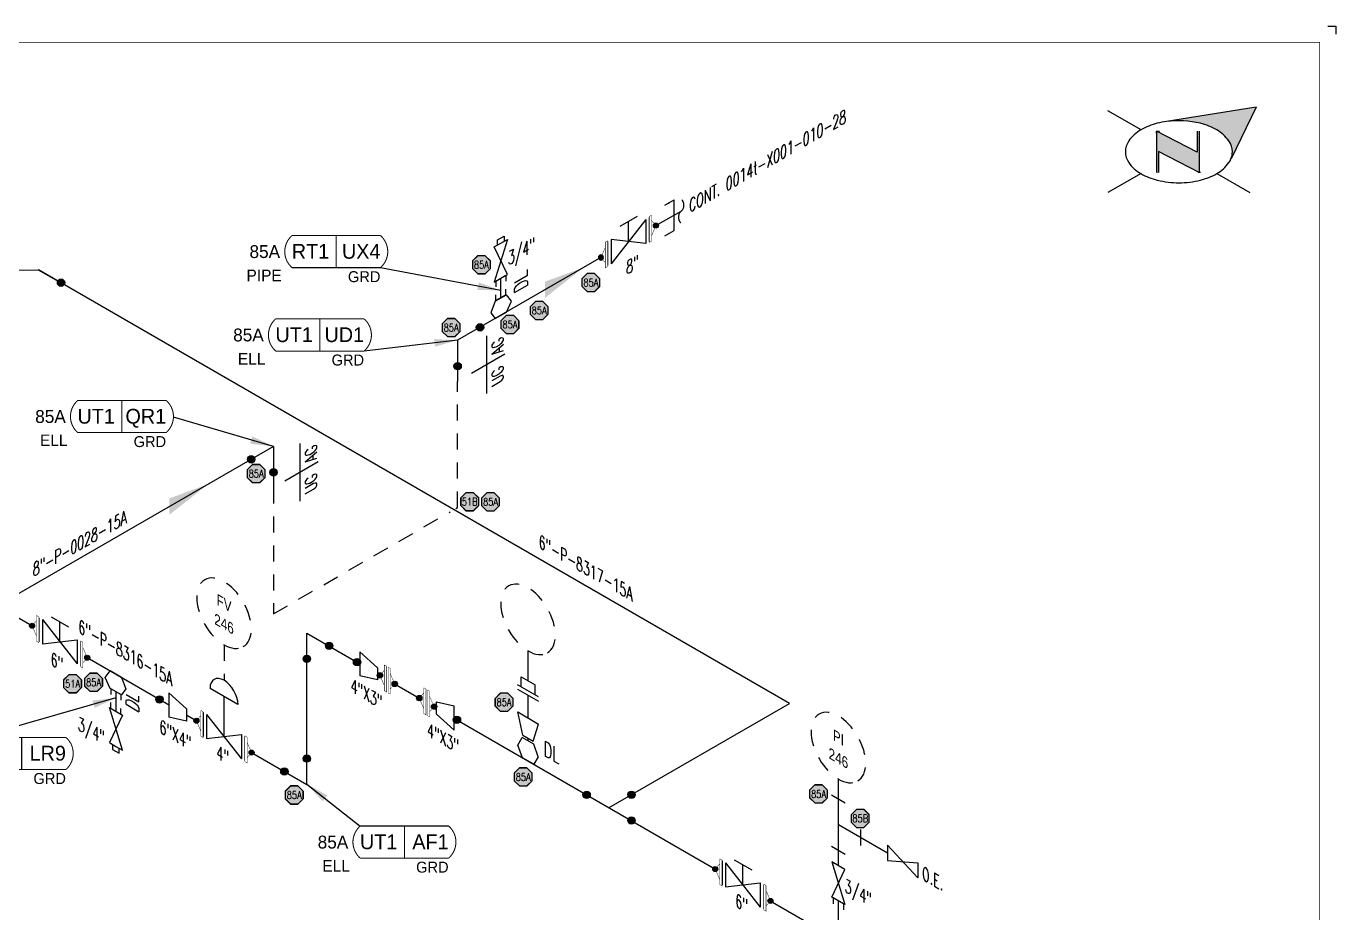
# Model space of a CAD drawing. Header units: inches. Extents: x 0.1 to 17.4, y 0.1 to 11.4.
# Drawn here: x 7.19 to 17.38, y 4.48 to 11.37 of the extents above; entities that cross this region are included whole.
import ezdxf
from ezdxf.enums import TextEntityAlignment as Align

# ---------------------------------------------------------------- set-up
doc = ezdxf.new("R2010")
doc.units = ezdxf.units.IN
doc.header["$MEASUREMENT"] = 0
doc.linetypes.add('HIDDEN2', pattern=[0.1875, 0.125, -0.0625])
for name, color, linetype in [('3', 1, 'Continuous'), ('BORDER', 3, 'Continuous'), ('COMP', 1, 'Continuous'), ('Continuation', 7, 'Continuous'), ('DL', 20, 'Continuous'), ('FITTINGS', 4, 'Continuous'), ('FLOW', 1, 'Continuous'), ('PART_PCML', 7, 'Continuous'), ('PART_SelectedCML_RT', 132, 'Continuous'), ('PART_SelectedCML_UT', 132, 'Continuous'), ('PIPE-ANNO', 150, 'HIDDEN2'), ('TEXT', 7, 'Continuous'), ('UNAS.PIPE', 251, 'Continuous'), ('WELD POINTS', 41, 'Continuous'), ('Welds', 7, 'Continuous')]:
    doc.layers.add(name, color=color, linetype=linetype)
doc.layers.add('PIPE', color=7, linetype='Continuous', lineweight=30)
doc.styles.add('CMLPAS', font='')
doc.styles.add('ISO30', font='simplex.shx', dxfattribs={"width": 0.85, "oblique": 30, "height": 0.075})
doc.styles.add('ISO330', font='romand.shx', dxfattribs={"width": 0.85, "height": 0.05})
doc.styles.add('PART_Standard', font='romans', dxfattribs={"width": 0.8, "height": 0.09})
doc.styles.add('Richmond', font='arial.ttf')
doc.styles.add('SIMPLEX', font='ROMANS')
doc.styles.get("Standard").update_dxf_attribs({"font": 'arial.ttf'})
doc.styles.get('CMLPAS').set_extended_font_data('Cordia New')
doc.dimstyles.new('Richmond', dxfattribs={"dimtxt": 0.18, "dimasz": 0.18, "dimexe": 0.18, "dimexo": 0.0625, "dimgap": 0.09, "dimtad": 0, "dimtih": 1, "dimtoh": 1, "dimdec": 4, "dimzin": 0, "dimdsep": 46, "dimtxsty": 'Richmond', "dimcen": 0.09, "dimadec": 0, "dimazin": 0, "dimtfac": 1, "dimtdec": 4, "dimtofl": 0, "dimtmove": 0, "dimatfit": 3, "dimfxl": 1, "dimtolj": 1, "dimtzin": 0, "dimarcsym": 0})
doc.dimstyles.get("Standard").update_dxf_attribs({"dimtxt": 0.18, "dimasz": 0.18, "dimexe": 0.18, "dimexo": 0.0625, "dimgap": 0.09, "dimtad": 0, "dimtih": 1, "dimtoh": 1, "dimdec": 4, "dimzin": 0, "dimdsep": 46, "dimtxsty": 'Standard', "dimcen": 0.09, "dimadec": 0, "dimazin": 0, "dimtfac": 1, "dimtdec": 4, "dimtofl": 0, "dimtmove": 0, "dimatfit": 3, "dimfxl": 1, "dimtolj": 1, "dimtzin": 0, "dimarcsym": 0})

# ---------------------------------------------------------------- blocks, each defined once
blk = doc.blocks.new('north2')
at = {"layer": 'BORDER'}
for points in [[(-0.706, -0.767, -0.156851), (-0.679, -0.851, -0.095667), (-0.689, -0.905), (-0.495, -0.504), (-1.19, -0.617, -0.092194), (-0.928, -0.631, -0.072341), (-0.801, -0.681, -0.106617)], [(-0.938, -1.011), (-0.936, -1.009), (-0.936, -0.691), (-0.952, -0.691), (-0.952, -0.853), (-1.27, -0.691), (-1.27, -0.707), (-1.27, -1.012), (-1.254, -1.012), (-1.254, -0.849)]]:
    blk.add_hatch(color=7, dxfattribs=at).paths.add_polyline_path(points)
at = {"layer": 'BORDER', "color": 7}
for p, q in [((-0.495, -0.504), (-1.19, -0.617)), ((-0.495, -0.504), (-0.689, -0.905)), ((-1.389, -0.681), (-1.646, -0.533)), ((-1.27, -0.691), (-1.27, -1.012)), ((-0.952, -0.853), (-1.27, -0.691)), ((-1.27, -0.707), (-1.27, -0.691)), ((-1.262, -0.691), (-1.246, -0.691)), ((-0.952, -0.691), (-0.952, -0.853)), ((-0.936, -0.691), (-0.936, -1.012)), ((-0.936, -1.012), (-1.254, -0.849)), ((-1.254, -0.849), (-1.254, -1.012)), ((-1.26, -1.011), (-1.262, -1.009)), ((-0.928, -1.012), (-0.944, -1.012)), ((-1.389, -1.021), (-1.646, -1.169)), ((-0.801, -1.021), (-0.544, -1.169))]:
    blk.add_line(p, q, dxfattribs=at)
for centre, radius, start, end in [((-1.238, -0.944), 0.304, 120, 144.3429), ((-1.152, -1.093), 0.476, 103.4495, 120), ((-1.095, -1.329), 0.719, 97.6203, 103.4495), ((-1.095, -1.329), 0.719, 76.5505, 97.6203), ((-1.039, -1.093), 0.476, 60, 76.5505), ((-0.953, -0.944), 0.304, 35.6571, 60), ((-1.367, -0.851), 0.144, 144.3429, 180), ((-0.823, -0.851), 0.144, 360, 35.6571), ((-1.367, -0.851), 0.144, 180, 215.6571), ((-0.823, -0.851), 0.144, 324.3429, 337.5547), ((-0.823, -0.851), 0.144, 337.5796, 360), ((-1.238, -0.758), 0.304, 215.6571, 240), ((-0.953, -0.758), 0.304, 300, 324.3429), ((-1.152, -0.609), 0.476, 240, 256.5505), ((-1.095, -0.373), 0.719, 256.5505, 270), ((-1.095, -0.373), 0.719, 270, 283.4495), ((-1.039, -0.609), 0.476, 283.4495, 300)]:
    blk.add_arc(centre, radius, start, end, dxfattribs=at)
blk = doc.blocks.new('A$C6804a2e5')
blk.add_blockref('north2', (0, 0))
blk = doc.blocks.new('A$C860dd1f6')
at = {"layer": 'PIPE'}
blk.add_blockref('A$C6804a2e5', (0, 0), dxfattribs=at)
blk = doc.blocks.new('Border')
at = {"layer": 'BORDER', "const_width": 0.005}
blk.add_lwpolyline([(0.25, 0.25), (17.25, 0.25), (17.25, 11.25), (0.25, 11.25)], close=True, dxfattribs=at)
blk = doc.blocks.new('2_WELD_SINGLE_00')
at = {"linetype": 'ByBlock', "lineweight": -2}
h = blk.add_hatch(color=0, dxfattribs=at)
edge = h.paths.add_edge_path()
edge.add_arc((0, 0), 0.0286, 0, 360)
at = {"color": 0, "linetype": 'ByBlock', "lineweight": -2}
blk.add_circle((0, 0), 0.0286, dxfattribs=at)
blk = doc.blocks.new('*U73')
at = {"layer": 'WELD POINTS'}
for p, rotation in [((0.174, 0.1), 119.9999999999997), ((0, -0.201), 89.99999999999972)]:
    blk.add_blockref('2_WELD_SINGLE_00', p, dxfattribs=dict(at, rotation=rotation))
blk = doc.blocks.new('O-let 1')
at = {"layer": 'FITTINGS', "linetype": 'ByBlock'}
for p, q in [((-0.044, -0.025), (0.044, 0.025)), ((0.083, -0.026), (0.044, 0.025)), ((-0.044, -0.025), (-0.077, -0.115)), ((0.044, -0.11), (0.083, -0.026)), ((-0.077, -0.115), (-0.043, -0.16)), ((-0.043, -0.16), (0.044, -0.11))]:
    blk.add_line(p, q, dxfattribs=at)
blk = doc.blocks.new('Bleeder Valve 3')
at = {"layer": 'FITTINGS', "linetype": 'ByBlock'}
for p, q in [((-0.026, 0.298), (0.025, 0.327)), ((0.025, 0.327), (0.025, 0.287)), ((0.051, 0.302), (-0.051, -0.03)), ((-0.051, 0.243), (0, 0.273)), ((0.051, 0.03), (-0.051, 0.243)), ((-0.026, 0.258), (-0.026, 0.298)), ((0, 0.273), (0.051, 0.302)), ((-0.051, -0.03), (0.051, 0.03))]:
    blk.add_line(p, q, dxfattribs=at)
blk = doc.blocks.new('Bleeder 3')
at = {"layer": 'PIPE', "linetype": 'Continuous'}
blk.add_line((0, 0.135), (0, 0.288), dxfattribs=at)
for name, p in [('Bleeder Valve 3', (0, 0.288)), ('O-let 1', (0, 0.135))]:
    blk.add_blockref(name, p)
blk = doc.blocks.new('2_SOCKET_SINGLE_30')
at = {"color": 0, "linetype": 'ByBlock', "lineweight": -2}
for p, q in [((0, 0.063), (0.054, 0.094)), ((0, 0.063), (0, -0.063)), ((0, -0.063), (0.054, -0.031))]:
    blk.add_line(p, q, dxfattribs=at)
blk = doc.blocks.new('DL_Vert_330')
at = {"layer": 'DL', "style": 'ISO30', "oblique": 330, "width": 0.85}
blk.add_text('DL', height=0.1, rotation=90, dxfattribs=at).set_placement((0, 0))
blk = doc.blocks.new('1_Text_30')
at = {"layer": 'TEXT', "style": 'PART_Standard', "oblique": 30, "width": 0.8}
blk.add_attdef('TEXT', (0, 0), '', height=0.09, rotation=30, dxfattribs=at)
blk = doc.blocks.new('3_VALVE_FLANGE_GATE_30')
at = {"color": 0, "linetype": 'ByBlock', "lineweight": -2}
blk.add_wipeout([(-0.162, -0.187), (-0.135, -0.172), (0, 0), (0.135, -0.016), (0.162, 0), (0.162, 0.187), (0.135, 0.172), (0, 0), (-0.135, 0.016), (-0.162, 0)], dxfattribs=at)
for p, q in [((0.135, 0.172), (-0.135, -0.172)), ((0.068, 0.195), (-0.068, 0.117)), ((0, 0), (0, 0.156)), ((0.135, 0.172), (0.135, -0.016)), ((0.162, 0.187), (0.162, 0)), ((-0.162, 0), (-0.162, -0.187)), ((-0.135, 0.016), (-0.135, -0.172)), ((0.135, -0.016), (-0.135, 0.016))]:
    blk.add_line(p, q, dxfattribs=at)
blk = doc.blocks.new('AM9A04')
at = {"linetype": 'Continuous', "const_width": 0.01}
blk.add_lwpolyline([(0, -0.289), (0, 0.289), (-0.05, 0.318), (-0.05, -0.26)], close=True, dxfattribs=at)
at = {"const_width": 0.01}
blk.add_lwpolyline([(-0.05, -0.144), (-0.15, 0.087), (-0.05, 0.202)], dxfattribs=at)
blk = doc.blocks.new('A09')
at = {"layer": 'Welds'}
h = blk.add_hatch(color=256, dxfattribs=at)
h.dxf.hatch_style = 1
h.paths.add_polyline_path([(-0.03, 0, 1), (0.03, 0, 1)])
blk.add_circle((0, 0), 0.03, dxfattribs=at)
blk = doc.blocks.new('*U72')
blk.add_wipeout([(0.052, -0.03), (0.017, -0.07), (0.017, -0.11), (0, -0.1), (0, 0.1), (0.017, 0.09), (0.017, 0.05)]).dxf.layer = 'COMP'
at = {"layer": '3', "xscale": 0.65, "yscale": 0.65, "zscale": 0.65}
blk.add_blockref('A09', (0.052, -0.03), dxfattribs=at)
at = {"layer": 'COMP', "xscale": 0.3466300616258731, "yscale": 0.3466300616258731, "zscale": 0.3466300616258731, "rotation": 180}
blk.add_blockref('AM9A04', (0, 0), dxfattribs=at)
blk = doc.blocks.new('1_Cont_30')
at = {"layer": 'Continuation', "style": 'PART_Standard', "oblique": 30, "width": 0.8}
blk.add_attdef('CONT', (0, 0), '', height=0.09, rotation=30, dxfattribs=at)
blk = doc.blocks.new('1_BREAK-PIPE_PIPE_00')
at = {"color": 0, "linetype": 'ByBlock', "lineweight": -2}
for centre, major_axis in [((0.03, -0.092), (0, 0.101)), ((-0.03, 0.092), (0, -0.101))]:
    blk.add_ellipse(centre, major_axis=major_axis, ratio=0.711978, start_param=0.427466, end_param=3.141593, dxfattribs=at)
blk = doc.blocks.new('1_Tilde_00')
at = {"layer": 'PIPE-ANNO', "xscale": -0.5000000000000001, "yscale": 0.5, "zscale": 0.5}
blk.add_blockref('1_BREAK-PIPE_PIPE_00', (0, 0), dxfattribs=at)
blk = doc.blocks.new('*U74')
at = {"layer": 'WELD POINTS'}
for p, rotation in [((-0.174, -0.1), 299.9999999999999), ((0, -0.201), 89.99999999999972)]:
    blk.add_blockref('2_WELD_SINGLE_00', p, dxfattribs=dict(at, rotation=rotation))
blk = doc.blocks.new('1_Text_330')
at = {"layer": 'TEXT', "style": 'PART_Standard', "oblique": 330, "width": 0.8}
blk.add_attdef('3/4"', (0, 0), '', height=0.09, rotation=330, dxfattribs=at)
blk = doc.blocks.new('1_ARROW_FLOW_30')
at = {"color": 0, "linetype": 'ByBlock'}
blk.add_solid([(-0.15, -0.15), (0.15, 0.087), (-0.15, -0.023)], dxfattribs=at)
blk = doc.blocks.new('*U75')
at = {"layer": 'WELD POINTS'}
for p, rotation in [((-0.174, 0.1), 329.9999999999998), ((0.174, 0.1), 119.9999999999997), ((0.174, -0.1), 239.9999999999999)]:
    blk.add_blockref('2_WELD_SINGLE_00', p, dxfattribs=dict(at, rotation=rotation))
blk = doc.blocks.new('2_TEE_THREAD_30')
at = {"color": 0, "linetype": 'ByBlock', "lineweight": -2}
for p, q in [((0.054, 0.232), (-0.054, 0.17)), ((0.174, 0.163), (0.174, 0.038)), ((-0.054, -0.232), (0.054, -0.17))]:
    blk.add_line(p, q, dxfattribs=at)
blk = doc.blocks.new('*U77')
blk.add_wipeout([(-0.051, -0.107), (0.051, -0.166), (0, 0), (0.051, 0.107), (-0.051, 0.166), (0, 0)]).dxf.layer = 'FITTINGS'
at = {"layer": 'FITTINGS'}
blk.add_lwpolyline([(-0.051, -0.107), (0.051, 0.107), (-0.051, 0.166), (0.051, -0.166)], close=True, dxfattribs=at)
blk = doc.blocks.new('1_ID-BUBBLE_INSTRUMENT_330')
at = {"color": 0, "linetype": 'ByBlock', "lineweight": -2, "extrusion": (0, 0, -1)}
blk.add_ellipse((0, 0), major_axis=(0.15, -0.26), ratio=0.57735, dxfattribs=at)
at = {"color": 0, "linetype": 'ByBlock', "lineweight": -2, "oblique": 330}
for tag, p in [('INST.TYPE', (0.019, 0.067)), ('NUM', (0.019, -0.094))]:
    blk.add_attdef(tag, text='', height=0.075, rotation=330, dxfattribs=at).set_placement(p, align=Align.MIDDLE_CENTER)
blk = doc.blocks.new('*U79')
blk.add_wipeout([(-0.044, 0.025), (-0.079, 0.123), (-0.045, 0.181), (0.044, 0.13), (0.079, 0.032), (0.044, -0.025)])
at = {"layer": 'FITTINGS', "linetype": 'Continuous'}
for p, q in [((-0.079, 0.123), (-0.045, 0.181)), ((-0.044, 0.025), (-0.079, 0.123)), ((0.044, 0.13), (-0.045, 0.181)), ((0.079, 0.032), (0.044, 0.13)), ((0.044, -0.025), (-0.044, 0.025)), ((0.079, 0.032), (0.044, -0.025))]:
    blk.add_line(p, q, dxfattribs=at)
blk = doc.blocks.new('2_REDUCER_THREAD_CONCENTRIC_30')
at = {"color": 0, "linetype": 'ByBlock', "lineweight": -2}
blk.add_wipeout([(0.068, 0.086), (-0.068, 0.055), (-0.068, -0.133), (0.068, -0.008)], dxfattribs=at)
for p, q in [((0.068, 0.086), (-0.068, 0.055)), ((-0.068, -0.133), (-0.068, 0.055)), ((0.068, -0.008), (0.068, 0.086)), ((0.068, -0.008), (-0.068, -0.133))]:
    blk.add_line(p, q, dxfattribs=at)
blk = doc.blocks.new('2_CONNECTION_FLANGE_DOUBLE_30')
at = {"color": 0, "linetype": 'ByBlock', "lineweight": -2}
blk.add_wipeout([(0.014, -0.086), (-0.014, -0.102), (-0.014, 0.086), (0.014, 0.102)], dxfattribs=at)
for p, q in [((-0.014, 0.086), (-0.014, -0.102)), ((0.014, -0.086), (0.014, 0.102))]:
    blk.add_line(p, q, dxfattribs=at)
blk = doc.blocks.new('2_CAP_THREAD_PIPE_30')
at = {"color": 0, "linetype": 'ByBlock', "lineweight": -2}
for p, q in [((0, 0.063), (0.067, 0.101)), ((0.067, 0.101), (0.067, -0.024)), ((0, -0.063), (0.067, -0.024))]:
    blk.add_line(p, q, dxfattribs=at)
blk = doc.blocks.new('*U82')
blk.add_wipeout([(-0.023, 0.113), (-0.023, 0.073), (-0.058, 0.033), (-0.023, -0.047), (-0.023, -0.087), (0.022, -0.113), (0.022, -0.073), (0.057, -0.033), (0.022, 0.047), (0.022, 0.087)])
at = {"linetype": 'Continuous', "const_width": 0.003}
blk.add_lwpolyline([(0.005, -0.103), (0.022, -0.113), (0.022, 0.087), (0.005, 0.097)], close=True, dxfattribs=at)
at = {"const_width": 0.003}
blk.add_lwpolyline([(0.022, 0.047), (0.057, -0.033), (0.022, -0.073)], dxfattribs=at)
at = {"xscale": 0.3466300616258731, "yscale": 0.3466300616258731, "zscale": 0.3466300616258731}
blk.add_blockref('AM9A04', (-0.006, 0.003), dxfattribs=at)
at = {"layer": 'Welds', "xscale": 0.7, "yscale": 0.7, "zscale": 0.7}
for p in [(-0.058, 0.033), (0.057, -0.033)]:
    blk.add_blockref('A09', p, dxfattribs=at)
blk = doc.blocks.new('*U83')
at = {"layer": 'WELD POINTS'}
for p, rotation in [((0.174, -0.1), 59.99999999999999), ((0, -0.201), 90.00000000000007)]:
    blk.add_blockref('2_WELD_SINGLE_00', p, dxfattribs=dict(at, rotation=rotation))
blk = doc.blocks.new('*U84')
at = {"layer": 'WELD POINTS'}
for p, rotation in [((0, 0.201), 180), ((-0.174, 0.1), 329.9999999999999)]:
    blk.add_blockref('2_WELD_SINGLE_00', p, dxfattribs=dict(at, rotation=rotation))
blk = doc.blocks.new('O-let 2')
at = {"layer": 'FITTINGS', "linetype": 'ByBlock'}
for p, q in [((11.097, 20.379), (11.136, 20.431)), ((11.136, 20.295), (11.097, 20.379)), ((11.224, 20.38), (11.136, 20.431)), ((11.224, 20.38), (11.257, 20.291)), ((11.223, 20.245), (11.136, 20.295)), ((11.257, 20.291), (11.223, 20.245))]:
    blk.add_line(p, q, dxfattribs=at)
blk = doc.blocks.new('Bleeder Valve 2')
at = {"layer": 'FITTINGS', "linetype": 'ByBlock'}
for p, q in [((0.051, -0.302), (-0.051, 0.03)), ((-0.051, 0.03), (0.051, -0.03)), ((0.051, -0.03), (-0.051, -0.243)), ((-0.051, -0.243), (0, -0.273)), ((-0.026, -0.258), (-0.026, -0.298)), ((-0.026, -0.298), (0.025, -0.327)), ((0, -0.273), (0.051, -0.302)), ((0.025, -0.327), (0.025, -0.287))]:
    blk.add_line(p, q, dxfattribs=at)
blk = doc.blocks.new('Bleeder 2')
at = {"layer": 'PIPE', "linetype": 'Continuous'}
blk.add_line((0, -0.135), (0, -0.288), dxfattribs=at)
for name, p in [('O-let 2', (-11.18, -20.405)), ('Bleeder Valve 2', (0, -0.288))]:
    blk.add_blockref(name, p)
blk = doc.blocks.new('DL_Vert_30')
at = {"layer": 'DL', "style": 'ISO30', "oblique": 30, "width": 0.85}
blk.add_text('DL', height=0.1, rotation=90, dxfattribs=at).set_placement((0, 0))
blk = doc.blocks.new('3_VALVE_FLANGE_CONTROL-GATE_30')
at = {"color": 0, "linetype": 'ByBlock', "lineweight": -2}
blk.add_line((-0.108, 0.25), (0.108, 0.375), dxfattribs=at)
at = {"color": 0, "linetype": 'ByBlock', "lineweight": -2, "extrusion": (0, 0, -1)}
blk.add_ellipse((0, 0.312), major_axis=(0.077, 0.133), ratio=0.57735, start_param=3.926991, end_param=7.068583, dxfattribs=at)
at = {"color": 0, "linetype": 'ByBlock', "lineweight": -2}
blk.add_wipeout([(-0.162, -0.187), (-0.135, -0.172), (0, 0), (0.135, -0.016), (0.162, 0), (0.162, 0.187), (0.135, 0.172), (0, 0), (-0.135, 0.016), (-0.162, 0)], dxfattribs=at)
for p, q in [((0, 0), (0, 0.312)), ((0.135, 0.172), (-0.135, -0.172)), ((0.135, 0.172), (0.135, -0.016)), ((0.162, 0.187), (0.162, 0)), ((-0.162, 0), (-0.162, -0.187)), ((0.135, -0.016), (-0.135, 0.016)), ((-0.135, 0.016), (-0.135, -0.172))]:
    blk.add_line(p, q, dxfattribs=at)
blk = doc.blocks.new('DL_330')
at = {"layer": 'DL', "style": 'ISO330', "oblique": 330, "width": 0.85}
blk.add_text('DL', height=0.1, rotation=330, dxfattribs=at).set_placement((0, 0))
blk = doc.blocks.new('PART_PCML')
blk.add_hatch(color=0).paths.add_polyline_path([(-0.07, -0.029), (-0.029, -0.07), (0.029, -0.07), (0.07, -0.029), (0.07, 0.029), (0.029, 0.07), (-0.029, 0.07), (-0.07, 0.029)])
at = {"color": 7, "const_width": 0.009}
blk.add_lwpolyline([(-0.07, 0.029), (-0.029, 0.07), (0.029, 0.07), (0.07, 0.029), (0.07, -0.029), (0.029, -0.07), (-0.029, -0.07), (-0.07, -0.029), (-0.07, 0.029), (-0.029, 0.07)], dxfattribs=at)
at = {"color": 18, "true_color": 0x000000}
blk.add_lwpolyline([(-0.029, 0.07), (-0.07, 0.029), (-0.07, -0.029), (-0.029, -0.07), (0.029, -0.07), (0.07, -0.029), (0.07, 0.029), (0.029, 0.07)], close=True, dxfattribs=at)
at = {"color": 7, "true_color": 0xffffff, "style": 'SIMPLEX', "width": 0.8, "flags": 1}
for tag, p in [('CIRCUIT', (-0.094, 0.089)), ('DM', (-0.053, -0.133)), ('TYPE', (-0.075, -0.204))]:
    blk.add_attdef(tag, p, '', height=0.0586, dxfattribs=at)
at = {"color": 7, "true_color": 0xffffff, "style": 'SIMPLEX', "width": 0.8}
blk.add_attdef('DMDISP', text='', height=0.0586, dxfattribs=at).set_placement((0, 0), align=Align.MIDDLE_CENTER)
blk = doc.blocks.new('CMLPAS')
at = {"const_width": 0.008}
blk.add_lwpolyline([(0.063, 0.125, 0.454441), (0.063, -0.125), (0.75, -0.125, 0.454441), (0.75, 0.125)], format="xyb", close=True, dxfattribs=at)
blk.add_lwpolyline([(0.406, -0.125), (0.406, 0.125)], dxfattribs=at)
at = {"style": 'CMLPAS', "flags": 1}
for tag, p in [('STATE', (0.75, 0.623)), ('DL', (0.75, 0.482)), ('CIRCUIT', (0.75, 0.341)), ('SUBSINTERVAL(MONTHS)', (-0.025, -0.335)), ('OLD_ID', (0.75, -0.337)), ('OLD_NDE', (0.75, -0.478)), ('OLD_ENTY', (0.741, -0.636)), ('SIZE', (0.747, -0.761)), ('SPEC', (0.747, -0.902)), ('JUSTIFY', (0.747, -1.043)), ('COMMENTS', (0.747, -1.185)), ('OLD_ASSET', (0.75, -1.326)), ('SCHED', (0.737, -1.469)), ('NOM_THICK', (0.752, -1.61)), ('CORR_ALLOW', (0.763, -1.745)), ('TML_STATUS', (0.772, -1.878)), ('FLOW_ORDER', (0.778, -2.13))]:
    blk.add_attdef(tag, text='', height=0.1, dxfattribs=at).set_placement(p, align=Align.MIDDLE_RIGHT)
at = {"style": 'CMLPAS'}
for tag, height, p in [('CHILD', 0.25, (0.75, 0.269)), ('###', 0.115, (0.75, 0.002)), ('ACCESS', 0.085, (0.75, -0.195))]:
    blk.add_attdef(tag, text='', height=height, dxfattribs=at).set_placement(p, align=Align.MIDDLE_RIGHT)
at = {"color": 152, "style": 'CMLPAS'}
for tag, height, p in [('SPECIAL', 0.085, (0.405, 0.19)), ('DM-TYPE', 0.1, (-0.03, 0)), ('COMP', 0.09, (-0.017, -0.185))]:
    blk.add_attdef(tag, text='', height=height, dxfattribs=at).set_placement(p, align=Align.MIDDLE_RIGHT)
at = {"style": 'CMLPAS'}
blk.add_attdef('NDE', text='', height=0.115, dxfattribs=at).set_placement((0.206, 0.002), align=Align.MIDDLE_CENTER)
blk = doc.blocks.new('*U98')
at = {"color": 20, "linetype": 'ByBlock', "ltscale": 0.7}
blk.add_line((0.054, 0.15), (0.054, -0.087), dxfattribs=at)
for points in [[(0.126, 0.191), (0.054, 0.15)], [(0.126, -0.046), (0.054, -0.087)]]:
    blk.add_leader(points, dimstyle='Richmond', override={"dimasz": 0.04, "dimgap": 0.09, "dimtad": 0}, dxfattribs=at)

msp = doc.modelspace()

# ---------------------------------------------------------------- linework, layer by layer
for p, q in [((17.312, 11.375), (17.375, 11.375)), ((17.375, 11.375), (17.375, 11.312))]:
    msp.add_line(p, q)
at = {"layer": 'PIPE'}
for p, q in [((11.662, 9.577), (10.548, 8.934)), ((6.566, 9.471), (7.288, 9.482)), ((7.288, 9.482), (7.465, 9.381)), ((10.548, 8.934), (10.548, 8.613)), ((9.117, 8.108), (6.558, 6.631)), ((9.117, 8.108), (9.117, 7.789)), ((6.971, 6.869), (9.375, 5.481)), ((9.375, 5.481), (9.375, 6.658)), ((9.375, 6.658), (14.896, 3.47)), ((11.096, 6.285), (11.096, 6.518)), ((11.096, 5.664), (11.096, 6.176)), ((11.725, 5.301), (13.128, 6.111)), ((13.508, 4.407), (13.508, 5.523)), ((13.508, 5.169), (13.889, 4.949))]:
    msp.add_line(p, q, dxfattribs=at)
at = {"layer": 'PIPE', "linetype": 'HIDDEN2'}
for points in [[(10.534, 7.626), (10.548, 7.634), (10.548, 8.613)], [(9.117, 7.789), (9.117, 6.808), (10.491, 7.601)]]:
    msp.add_lwpolyline(points, dxfattribs=at)
at = {"layer": 'PIPE-ANNO', "linetype": 'Continuous'}
for p, q in [((10.774, 8.519), (10.774, 8.968)), ((10.915, 8.825), (10.655, 8.675)), ((9.324, 7.682), (9.324, 8.131)), ((9.465, 7.988), (9.206, 7.838))]:
    msp.add_line(p, q, dxfattribs=at)

# ---------------------------------------------------------------- block references
at = {"layer": 'BORDER'}
for name, p in [('Border', (0, 0)), ('A$C860dd1f6', (17.25, 11.25))]:
    msp.add_blockref(name, p, dxfattribs=at)
at = {"layer": 'Continuation'}
msp.add_blockref('1_Cont_30', (12.347, 9.923), dxfattribs=at).add_auto_attribs({'CONT': 'CONT. 0014t-X001-010-28'})
at = {"layer": 'DL', "rotation": 180}
msp.add_blockref('*U98', (12.286, 9.937), dxfattribs=at)
at = {"layer": 'DL'}
for name, p in [('DL_Vert_330', (11.091, 9.348)), ('DL_Vert_30', (8.07, 6.032))]:
    msp.add_blockref(name, p, dxfattribs=at)
at = {"layer": 'FITTINGS'}
for name, p in [('Bleeder 3', (10.884, 9.128)), ('Bleeder 2', (7.892, 6.338))]:
    msp.add_blockref(name, p, dxfattribs=at)
for p, xscale, yscale, zscale, rotation in [((10.884, 9.416), -0.713168504377533, 0.713168504377533, 0.713168504377533, 119.9952760451079), ((10.884, 9.264), -0.7131685043775329, 0.7131685043775329, 0.7131685043775329, 299.9952760451079), ((7.891, 6.202), 0.713168504377533, 0.713168504377533, 0.713168504377533, 240.0047239548921), ((7.891, 6.05), 0.7131685043775329, 0.7131685043775329, 0.7131685043775329, 60.00472395489211)]:
    msp.add_blockref('2_SOCKET_SINGLE_30', p, dxfattribs=dict(at, xscale=xscale, yscale=yscale, zscale=zscale, rotation=rotation))
at = {"layer": 'FITTINGS', "yscale": -1}
msp.add_blockref('2_TEE_THREAD_30', (13.508, 5.169), dxfattribs=at)
at = {"layer": 'FLOW'}
for p in [(11.376, 9.412), (8.458, 7.728)]:
    msp.add_blockref('1_ARROW_FLOW_30', p, dxfattribs=at)
at = {"layer": 'PART_PCML', "color": 13}
for p, values in [((10.733, 9.521), {'DMDISP': '85A'}), ((11.182, 9.165), {'DMDISP': '85A'}), ((10.498, 9.032), {'DMDISP': '85A'}), ((10.955, 9.056), {'DMDISP': '85A'}), ((8.982, 7.897), {'DMDISP': '85A'}), ((10.804, 7.678), {'DMDISP': '85A'}), ((9.278, 5.399), {'DMDISP': '85A'}), ((13.354, 5.407), {'DMDISP': '85A'}), ((13.678, 5.217), {'DMDISP': '85B'})]:
    msp.add_blockref('PART_PCML', p, dxfattribs=at).add_auto_attribs(values)
at = {"layer": 'PART_PCML', "color": 96}
msp.add_blockref('PART_PCML', (10.642, 7.679), dxfattribs=at).add_auto_attribs({'DMDISP': '51B'})
at = {"layer": 'PART_SelectedCML_RT'}
for p, values in [((9.198, 9.623), {'###': 'UX4', 'NDE': 'RT1', 'DM-TYPE': '85A', 'COMP': 'PIPE', 'ACCESS': 'GRD'}), ((6.753, 5.722), {'###': 'LR9', 'NDE': 'RT1', 'DM-TYPE': '51A; 85A', 'COMP': 'PIPE', 'ACCESS': 'GRD'})]:
    msp.add_blockref('CMLPAS', p, dxfattribs=at).add_auto_attribs(values)
at = {"layer": 'PART_SelectedCML_UT'}
for p, values in [((9.071, 8.975), {'###': 'UD1', 'NDE': 'UT1', 'DM-TYPE': '85A', 'COMP': 'ELL', 'ACCESS': 'GRD'}), ((7.532, 8.341), {'###': 'QR1', 'NDE': 'UT1', 'DM-TYPE': '85A', 'COMP': 'ELL', 'ACCESS': 'GRD'}), ((9.728, 5.033), {'###': 'AF1', 'NDE': 'UT1', 'DM-TYPE': '85A', 'COMP': 'ELL', 'ACCESS': 'GRD'})]:
    msp.add_blockref('CMLPAS', p, dxfattribs=at).add_auto_attribs(values)
at = {"layer": 'PIPE-ANNO', "xscale": -1}
msp.add_blockref('1_Tilde_00', (12.286, 9.937), dxfattribs=at)
at = {"layer": 'PIPE-ANNO'}
for p, values in [((8.732, 6.812), {'INST.TYPE': 'FV', 'NUM': '246'}), ((13.508, 5.768), {'INST.TYPE': 'PI', 'NUM': '246'})]:
    msp.add_blockref('1_ID-BUBBLE_INSTRUMENT_330', p, dxfattribs=at).add_auto_attribs(values)
msp.add_blockref('1_ID-BUBBLE_INSTRUMENT_330', (11.096, 6.764), dxfattribs=at)
at = {"layer": 'TEXT'}
for name, p, values in [('1_Text_30', (10.939, 9.514), {'TEXT': '3/4"'}), ('1_Text_30', (7.246, 7.093), {'TEXT': '8"-P-0028-15A'}), ('1_Text_330', (11.178, 7.324), {'3/4"': '6"-P-8317-15A'}), ('1_Text_330', (7.596, 5.908), {'3/4"': '3/4"'})]:
    msp.add_blockref(name, p, dxfattribs=at).add_auto_attribs(values)
ref = msp.add_blockref('1_Text_30', (10.904, 8.851), dxfattribs=dict(at, rotation=300.0000000000001))
ref.add_attrib('TEXT', 'AG', (10.904, 8.851), dxfattribs={"height": 0.09, "rotation": 90, "style": 'PART_Standard', "oblique": 330, "width": 0.8})
ref = msp.add_blockref('1_Text_30', (10.904, 8.615), dxfattribs=dict(at, rotation=300.0000000000001))
ref.add_attrib('TEXT', 'UG', (10.904, 8.615), dxfattribs={"height": 0.09, "rotation": 90, "style": 'PART_Standard', "oblique": 330, "width": 0.8})
ref = msp.add_blockref('1_Text_30', (9.454, 8.014), dxfattribs=dict(at, rotation=300.0000000000001))
ref.add_attrib('TEXT', 'AG', (9.454, 8.014), dxfattribs={"height": 0.09, "rotation": 90, "style": 'PART_Standard', "oblique": 330, "width": 0.8})
ref = msp.add_blockref('1_Text_30', (9.454, 7.779), dxfattribs=dict(at, rotation=300.0000000000001))
ref.add_attrib('TEXT', 'UG', (9.454, 7.779), dxfattribs={"height": 0.09, "rotation": 90, "style": 'PART_Standard', "oblique": 330, "width": 0.8})
at = {"layer": 'WELD POINTS', "zscale": 2}
msp.add_blockref('2_WELD_SINGLE_00', (7.465, 9.381), dxfattribs=at)
at = {"layer": 'WELD POINTS'}
for name, p in [('*U73', (10.548, 8.934)), ('*U74', (9.117, 8.108)), ('*U83', (9.375, 6.658)), ('*U84', (9.375, 5.481)), ('*U75', (11.725, 5.301))]:
    msp.add_blockref(name, p, dxfattribs=at)

# ---------------------------------------------------------------- leaders
at = {"layer": 'PART_SelectedCML_RT'}
for points in [[(10.884, 9.321), (9.948, 9.498)], [(7.891, 6.154), (6.816, 5.847)]]:
    msp.add_leader(points, dimstyle='Standard', dxfattribs=at)
at = {"layer": 'PART_SelectedCML_UT'}
for points in [[(10.548, 8.934), (9.821, 8.85)], [(9.117, 8.108), (8.339, 8.335)], [(9.375, 5.484), (9.791, 5.158)]]:
    msp.add_leader(points, dimstyle='Standard', dxfattribs=at)

# ---------------------------------------------------------------- next in the draw order: block references
at = {"layer": 'FITTINGS'}
msp.add_blockref('3_VALVE_FLANGE_GATE_30', (11.876, 9.701), dxfattribs=at)
at = {"layer": 'FITTINGS', "xscale": -1, "rotation": 240}
msp.add_blockref('*U77', (14.008, 4.881), dxfattribs=at)
at = {"layer": 'FITTINGS', "xscale": -1}
msp.add_blockref('3_VALVE_FLANGE_GATE_30', (12.766, 4.7), dxfattribs=at)
at = {"layer": 'PIPE'}
msp.add_blockref('*U79', (11.096, 5.664), dxfattribs=at)

# ---------------------------------------------------------------- next in the draw order: wipeouts: each hides what was drawn before it
msp.add_wipeout([(13.456, 4.606), (13.559, 4.547), (13.508, 4.713), (13.559, 4.819), (13.456, 4.879), (13.508, 4.713)]).dxf.layer = 'FITTINGS'

# ---------------------------------------------------------------- next in the draw order: linework, layer by layer
at = {"layer": 'FITTINGS'}
msp.add_lwpolyline([(13.456, 4.606), (13.559, 4.819), (13.456, 4.879), (13.559, 4.547)], close=True, dxfattribs=at)

# ---------------------------------------------------------------- next in the draw order: block references
at = {"layer": 'COMP', "ltscale": 0.65, "xscale": -1}
msp.add_blockref('*U72', (11.714, 9.607), dxfattribs=at)
at = {"layer": 'COMP', "ltscale": 0.65, "rotation": 180}
msp.add_blockref('*U72', (12.603, 4.793), dxfattribs=at)
at = {"layer": 'COMP', "ltscale": 0.65}
msp.add_blockref('*U72', (12.928, 4.606), dxfattribs=at)
at = {"layer": 'FITTINGS', "xscale": -1, "yscale": -1, "rotation": 59.99999999999994}
msp.add_blockref('2_REDUCER_THREAD_CONCENTRIC_30', (11.096, 5.919), dxfattribs=at)
at = {"layer": 'FITTINGS', "xscale": 0.7320126629850954, "yscale": 0.7320126629850954, "zscale": 0.7320126629850954, "rotation": 239.9999999999999}
msp.add_blockref('2_SOCKET_SINGLE_30', (13.508, 4.576), dxfattribs=at)
at = {"layer": 'PART_PCML', "color": 13}
msp.add_blockref('PART_PCML', (11.058, 5.539), dxfattribs=at).add_auto_attribs({'DMDISP': '85A'})
at = {"layer": 'TEXT'}
for name, p, values in [('1_Text_30', (11.859, 9.442), {'TEXT': '8"'}), ('1_Text_330', (14.159, 4.745), {'3/4"': 'O.E.'}), ('1_Text_330', (13.558, 4.649), {'3/4"': '3/4"'}), ('1_Text_330', (12.707, 4.534), {'3/4"': '6"'})]:
    msp.add_blockref(name, p, dxfattribs=at).add_auto_attribs(values)

# ---------------------------------------------------------------- next in the draw order: wipeouts: each hides what was drawn before it
msp.add_wipeout([(12.09, 9.825), (12.056, 9.865), (12.056, 9.905), (12.038, 9.895), (12.038, 9.695), (12.056, 9.705), (12.056, 9.745)]).dxf.layer = 'UNAS.PIPE'

# ---------------------------------------------------------------- next in the draw order: hatches: boundary and pattern name
at = {"layer": 'UNAS.PIPE'}
h = msp.add_hatch(color=256, dxfattribs=at)
h.dxf.hatch_style = 1
h.paths.add_polyline_path([(12.11, 9.825, 1), (12.071, 9.825, 1)])

# ---------------------------------------------------------------- next in the draw order: linework, layer by layer
at = {"layer": 'PIPE'}
msp.add_line((13.128, 6.111), (7.291, 9.481), dxfattribs=at)
at = {"layer": 'UNAS.PIPE'}
msp.add_line((12.09, 9.825), (12.286, 9.937), dxfattribs=at)
msp.add_circle((12.09, 9.825), 0.0195, dxfattribs=at)

# ---------------------------------------------------------------- next in the draw order: block references
msp.add_blockref('DL_330', (11.217, 5.708))
at = {"layer": 'PART_PCML', "color": 13}
msp.add_blockref('PART_PCML', (11.584, 9.382), dxfattribs=at).add_auto_attribs({'DMDISP': '85A'})
at = {"layer": 'UNAS.PIPE', "xscale": -0.3466300616258731, "yscale": 0.3466300616258731, "zscale": 0.3466300616258731}
msp.add_blockref('AM9A04', (12.038, 9.795), dxfattribs=at)

# ---------------------------------------------------------------- next in the draw order: block references
at = {"layer": 'FITTINGS', "xscale": -1}
for name, p in [('3_VALVE_FLANGE_GATE_30', (7.455, 6.59)), ('3_VALVE_FLANGE_CONTROL-GATE_30', (8.732, 5.853)), ('2_REDUCER_THREAD_CONCENTRIC_30', (10.452, 6.036))]:
    msp.add_blockref(name, p, dxfattribs=at)
at = {"layer": 'FITTINGS', "yscale": -1}
for p in [(9.857, 6.379), (8.372, 6.06)]:
    msp.add_blockref('2_REDUCER_THREAD_CONCENTRIC_30', p, dxfattribs=at)
at = {"layer": 'FITTINGS', "rotation": 59.99999999999999}
msp.add_blockref('2_CONNECTION_FLANGE_DOUBLE_30', (11.096, 6.192), dxfattribs=at)

# ---------------------------------------------------------------- next in the draw order: linework, layer by layer
at = {"layer": 'PIPE-ANNO'}
msp.add_line((8.732, 6.567), (8.732, 6.29), dxfattribs=at)

# ---------------------------------------------------------------- next in the draw order: block references
at = {"layer": 'COMP', "ltscale": 0.65, "rotation": 180}
msp.add_blockref('*U72', (7.292, 6.684), dxfattribs=at)
at = {"layer": 'COMP', "ltscale": 0.65}
for p in [(7.617, 6.496), (8.894, 5.759)]:
    msp.add_blockref('*U72', p, dxfattribs=at)
at = {"layer": 'COMP'}
msp.add_blockref('*U82', (10.308, 6.119), dxfattribs=at)
at = {"layer": 'FITTINGS', "rotation": 59.99999999999999}
msp.add_blockref('2_CAP_THREAD_PIPE_30', (11.096, 6.208), dxfattribs=at)
at = {"layer": 'PART_PCML', "color": 13}
msp.add_blockref('PART_PCML', (10.909, 6.12), dxfattribs=at).add_auto_attribs({'DMDISP': '85A'})
at = {"layer": 'TEXT'}
for p, values in [((7.385, 6.411), {'3/4"': '6"'}), ((9.716, 6.205), {'3/4"': '4"X3"'}), ((8.231, 5.886), {'3/4"': '6"X4"'}), ((10.311, 5.861), {'3/4"': '4"X3"'}), ((8.673, 5.687), {'3/4"': '4"'})]:
    msp.add_blockref('1_Text_330', p, dxfattribs=at).add_auto_attribs(values)
at = {"layer": 'WELD POINTS'}
for p in [(9.766, 6.432), (8.23, 6.142), (10.543, 5.983)]:
    msp.add_blockref('2_WELD_SINGLE_00', p, dxfattribs=at)

# ---------------------------------------------------------------- next in the draw order: block references
at = {"layer": 'COMP'}
msp.add_blockref('*U82', (10.002, 6.296), dxfattribs=at)
at = {"layer": 'COMP', "ltscale": 0.65, "rotation": 180}
msp.add_blockref('*U72', (8.569, 5.946), dxfattribs=at)
at = {"layer": 'PART_PCML', "color": 96}
msp.add_blockref('PART_PCML', (7.555, 6.264), dxfattribs=at).add_auto_attribs({'DMDISP': '51A'})
at = {"layer": 'PART_PCML', "color": 13}
msp.add_blockref('PART_PCML', (7.718, 6.275), dxfattribs=at).add_auto_attribs({'DMDISP': '85A'})
at = {"layer": 'TEXT'}
msp.add_blockref('1_Text_330', (7.6, 6.664), dxfattribs=at).add_auto_attribs({'3/4"': '6"-P-8316-15A'})

doc.saveas('drawing.dxf')
